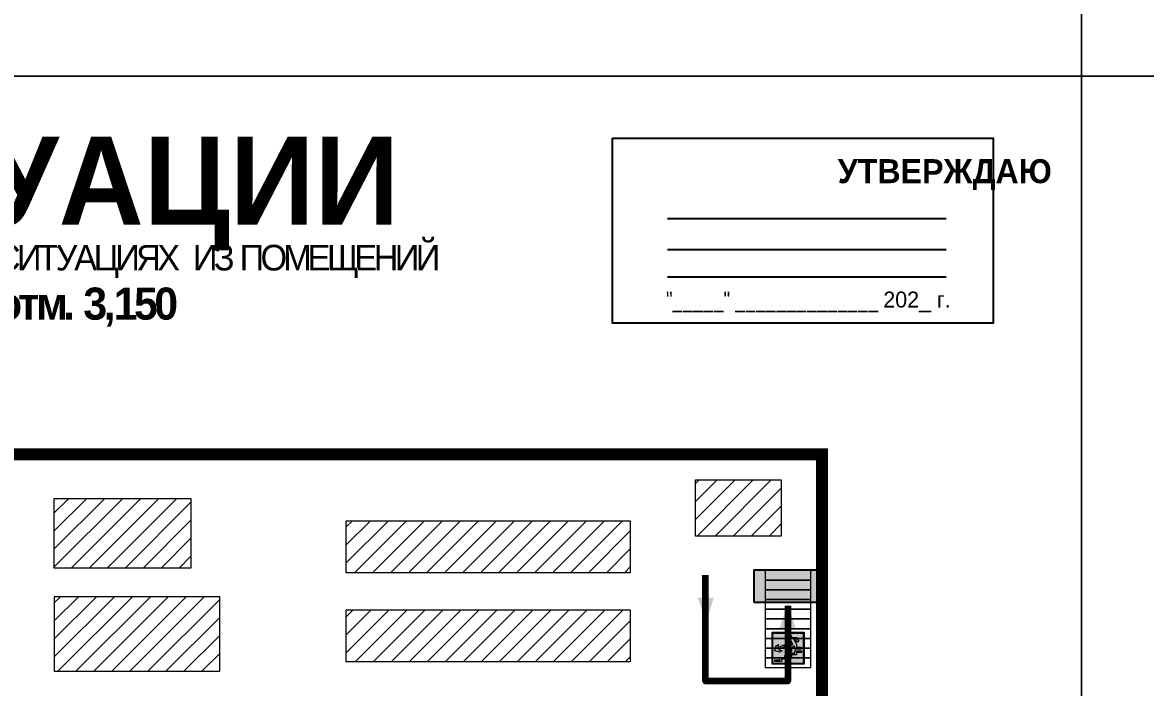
# Model space of a CAD drawing. Header units: millimetres. Extents: x 13810 to 67229, y 12374 to 21950.
# Drawn here: x 19395.4 to 19675.6, y 14394.3 to 14560.3 of the extents above; entities that cross this region are included whole.
import ezdxf

# ---------------------------------------------------------------- set-up
doc = ezdxf.new("R2010")
doc.units = ezdxf.units.MM
doc.layers.add('План_Штампы', color=7, linetype='Continuous')
doc.styles.add('обычный', font='arial.ttf')

# ---------------------------------------------------------------- blocks, each defined once
blk = doc.blocks.new('A$C7B4425F7')
at = {"true_color": 0xffffff}
blk.add_hatch(color=7, dxfattribs=at).paths.add_polyline_path([(0, 0), (-16, 0), (-16, -8), (0, -8)])
h = blk.add_hatch(color=126)
h.paths.add_polyline_path([(-0.2, -0.2), (-15.8, -0.2), (-15.8, -7.8), (-0.2, -7.8)])
h.paths.add_polyline_path([(-11.76, -2.03), (-11.76, -3.66), (-11.17, -3.66, -0.568275), (-11.17, -6.18), (-12.58, -6.18), (-12.58, -2.03)], flags=16)
h.paths.add_polyline_path([(-13.33, -4.12, -0.495768), (-13.59, -6.18), (-15.03, -6.18), (-15.03, -2.03), (-13.59, -2.03, -0.487973)], flags=16)
h.paths.add_polyline_path([(-10.25, -2.03), (-9.48, -2.03), (-9.48, -6.18), (-10.25, -6.18)], flags=16)
h.paths.add_polyline_path([(-13.84, -3.69), (-14.24, -3.69), (-14.24, -3.03), (-13.9, -3.03, -0.692621)], flags=0)
h.paths.add_polyline_path([(-9.15, -2.03), (-8.4, -2.03), (-8.04, -3.07), (-7.68, -2.03), (-6.93, -2.03), (-7.64, -4.1), (-6.93, -6.18), (-7.68, -6.18), (-8.04, -5.14), (-8.4, -6.18), (-9.15, -6.18), (-8.44, -4.1)], flags=16)
h.paths.add_polyline_path([(-11.76, -4.46), (-11.42, -4.46, -0.692621), (-11.36, -5.12), (-11.76, -5.12)], flags=0)
h.paths.add_polyline_path([(-13.9, -5.2), (-14.24, -5.2), (-14.24, -4.55), (-13.84, -4.55, -0.708038)], flags=0)
edge = h.paths.add_edge_path(flags=16)
edge.add_ellipse((-5.51, -4.08), major_axis=(0, 2.05), ratio=0.586184, start_angle=0, end_angle=360)
edge = h.paths.add_edge_path(flags=0)
edge.add_ellipse((-5.51, -4.08), major_axis=(0, 1.14), ratio=0.454828, start_angle=0, end_angle=360)
h.paths.add_polyline_path([(-4.13, -4.96, 0.377264), (-3.48, -4.52, 0.0555), (-3.16, -2.03), (-1.66, -2.03), (-1.66, -4.96), (-0.96, -4.96), (-0.96, -7.01), (-1.75, -7.01), (-1.75, -6.18), (-3.3, -6.18), (-3.3, -7.02), (-4.13, -7.02)], flags=16)
h.paths.add_polyline_path([(-2.73, -2.91), (-2.28, -2.91), (-2.28, -4.96), (-3.05, -4.96, 0.079136)], flags=0)
at = {"color": 126}
blk.add_lwpolyline([(-16, -8), (0, -8), (0, 0), (-16, 0)], close=True, dxfattribs=at)
blk = doc.blocks.new('вниз 3')
at = {"lineweight": 0, "true_color": 0xffffff}
h = blk.add_hatch(color=7, dxfattribs=at)
h.dxf.hatch_style = 1
h.paths.add_polyline_path([(40997.5, -4475.69), (40997.25, -4475.28), (40995.76, -4476.15), (40995.97, -4475.23), (40995.39, -4475.56), (40995.05, -4476.83), (40996.33, -4477.17), (40996.91, -4476.83), (40996, -4476.55)], flags=0)
h.paths.add_polyline_path([(40999.81, -4473.95), (41000.22, -4473.95), (41000.64, -4474.67), (41001.03, -4474.43), (41000.46, -4473.49), (41000.42, -4473.49), (40999.43, -4473.49), (40998.68, -4473.92), (40998.68, -4474.57), (40997.88, -4474.57), (40997.88, -4475), (40999.14, -4475), (40999.14, -4474.43), (40999.14, -4474.38), (40999.59, -4475.15), (40998.72, -4475.67), (40998.72, -4477.06), (40999.24, -4477.06), (40999.24, -4475.96), (40999.95, -4475.56), (40999.95, -4476.43), (41001.61, -4476.43), (41001.61, -4475.88), (41000.47, -4475.88), (41000.47, -4475.12)], flags=0)
h.paths.add_polyline_path([(40999.2, -4473.24, 1), (40998.35, -4473.24, 1)], flags=0)
h.paths.add_polyline_path([(41000.46, -4477.26), (41001.69, -4477.26), (41001.69, -4476.84), (41000.03, -4476.84), (41000.03, -4477.39), (40998.78, -4477.39), (40998.78, -4477.95), (40997.53, -4477.95), (40997.53, -4478.5), (40996.29, -4478.5), (40996.29, -4479.06), (40995.05, -4479.06), (40995.05, -4479.48), (40995.29, -4479.48), (40996.72, -4479.48), (40996.72, -4478.92), (40997.97, -4478.92), (40997.97, -4478.36), (40999.2, -4478.36), (40999.2, -4477.81), (41000.46, -4477.81)], flags=0)
h.paths.add_polyline_path([(41002.37, -4472.17), (40994.37, -4472.17), (40994.37, -4480.17), (41002.37, -4480.17)])
h.paths.add_polyline_path([(41002.16, -4479.96), (40994.57, -4479.96), (40994.57, -4472.37), (41002.16, -4472.37)], flags=16)
h.paths.add_polyline_path([(41001.61, -4475.88), (41001.61, -4476.43), (40999.95, -4476.43), (40999.95, -4475.56), (40999.24, -4475.96), (40999.24, -4477.06), (40998.72, -4477.06), (40998.72, -4475.67), (40999.59, -4475.15), (40999.14, -4474.38), (40999.14, -4474.43), (40999.14, -4475), (40997.88, -4475), (40997.88, -4474.57), (40998.68, -4474.57), (40998.68, -4473.92), (40999.43, -4473.49), (41000.42, -4473.49), (41000.46, -4473.49), (41001.03, -4474.43), (41000.64, -4474.67), (41000.22, -4473.95), (40999.81, -4473.95), (41000.47, -4475.12), (41000.47, -4475.88)], flags=0)
h.paths.add_polyline_path([(41001.69, -4476.84), (41001.69, -4477.26), (41000.46, -4477.26), (41000.46, -4477.81), (40999.2, -4477.81), (40999.2, -4478.36), (40997.97, -4478.36), (40997.97, -4478.92), (40996.72, -4478.92), (40996.72, -4479.48), (40995.05, -4479.48), (40995.05, -4479.06), (40996.29, -4479.06), (40996.29, -4478.5), (40997.53, -4478.5), (40997.53, -4477.95), (40998.78, -4477.95), (40998.78, -4477.39), (41000.03, -4477.39), (41000.03, -4476.84)], flags=0)
h.paths.add_polyline_path([(40998.35, -4473.24, -1), (40999.2, -4473.24, -1)], flags=0)
h.paths.add_polyline_path([(40997.5, -4475.69), (40996, -4476.55), (40996.91, -4476.83), (40996.33, -4477.17), (40995.05, -4476.83), (40995.39, -4475.56), (40995.97, -4475.23), (40995.76, -4476.15), (40997.25, -4475.28)], flags=0)
at = {"lineweight": 0}
h = blk.add_hatch(color=126, dxfattribs=at)
h.dxf.hatch_style = 1
h.paths.add_polyline_path([(41002.16, -4472.37), (40994.57, -4472.37), (40994.57, -4479.96), (41002.16, -4479.96)])
h.paths.add_polyline_path([(40995.97, -4475.23), (40995.76, -4476.15), (40997.25, -4475.28), (40997.5, -4475.69), (40996, -4476.55), (40996.91, -4476.83), (40996.33, -4477.17), (40995.05, -4476.83), (40995.39, -4475.56)], flags=16)
h.paths.add_polyline_path([(40997.88, -4474.57), (40998.68, -4474.57), (40998.68, -4473.92), (40999.43, -4473.49), (41000.42, -4473.49), (41000.46, -4473.49), (41001.03, -4474.43), (41000.64, -4474.67), (41000.22, -4473.95), (40999.81, -4473.95), (41000.47, -4475.12), (41000.47, -4475.88), (41001.61, -4475.88), (41001.61, -4476.43), (40999.95, -4476.43), (40999.95, -4475.56), (40999.24, -4475.96), (40999.24, -4477.06), (40998.72, -4477.06), (40998.72, -4475.67), (40999.59, -4475.15), (40999.14, -4474.38), (40999.14, -4474.43), (40999.14, -4475), (40997.88, -4475)], flags=16)
h.paths.add_polyline_path([(40998.35, -4473.24, -1), (40999.2, -4473.24, -1)], flags=16)
h.paths.add_polyline_path([(40997.53, -4477.95), (40998.78, -4477.95), (40998.78, -4477.39), (41000.03, -4477.39), (41000.03, -4476.84), (41001.69, -4476.84), (41001.69, -4477.26), (41000.46, -4477.26), (41000.46, -4477.81), (40999.2, -4477.81), (40999.2, -4478.36), (40997.97, -4478.36), (40997.97, -4478.92), (40996.72, -4478.92), (40996.72, -4479.48), (40995.05, -4479.48), (40995.05, -4479.06), (40996.29, -4479.06), (40996.29, -4478.5), (40997.53, -4478.5)], flags=16)
at = {"lineweight": 0, "true_color": 0xffffff}
h = blk.add_hatch(color=7, dxfattribs=at)
h.dxf.hatch_style = 1
h.paths.add_polyline_path([(40999.2, -4473.24, 1), (40998.35, -4473.24, 1)])
h.paths.add_polyline_path([(40999.81, -4473.95), (41000.22, -4473.95), (41000.64, -4474.67), (41001.03, -4474.43), (41000.46, -4473.49), (41000.42, -4473.49), (40999.43, -4473.49), (40998.68, -4473.92), (40998.68, -4474.57), (40997.88, -4474.57), (40997.88, -4475), (40999.14, -4475), (40999.14, -4474.43), (40999.14, -4474.38), (40999.59, -4475.15), (40998.72, -4475.67), (40998.72, -4477.06), (40999.24, -4477.06), (40999.24, -4475.96), (40999.95, -4475.56), (40999.95, -4476.43), (41001.61, -4476.43), (41001.61, -4475.88), (41000.47, -4475.88), (41000.47, -4475.12)])
h.paths.add_polyline_path([(40999.2, -4477.81), (41000.46, -4477.81), (41000.46, -4477.26), (41001.69, -4477.26), (41001.69, -4476.84), (41000.03, -4476.84), (41000.03, -4477.39), (40998.78, -4477.39), (40998.78, -4477.95), (40997.53, -4477.95), (40997.53, -4478.5), (40996.29, -4478.5), (40996.29, -4479.06), (40995.05, -4479.06), (40995.05, -4479.48), (40995.29, -4479.48), (40996.72, -4479.48), (40996.72, -4478.92), (40997.97, -4478.92), (40997.97, -4478.36), (40999.2, -4478.36)])
h.paths.add_polyline_path([(40997.5, -4475.69), (40997.25, -4475.28), (40995.76, -4476.15), (40995.97, -4475.23), (40995.39, -4475.56), (40995.05, -4476.83), (40996.33, -4477.17), (40996.91, -4476.83), (40996, -4476.55)])
at = {"color": 126, "lineweight": 0}
for points in [[(40994.37, -4472.17), (41002.37, -4472.17), (41002.37, -4480.17), (40994.37, -4480.17)], [(40994.57, -4472.37), (41002.16, -4472.37), (41002.16, -4479.96), (40994.57, -4479.96)]]:
    blk.add_lwpolyline(points, close=True, dxfattribs=at)
for points in [[(40999.14, -4474.43), (40999.14, -4475), (40997.88, -4475), (40997.88, -4474.57), (40998.68, -4474.57), (40998.68, -4473.92), (40999.43, -4473.49), (41000.42, -4473.49), (41000.46, -4473.49), (41001.03, -4474.43), (41000.64, -4474.67), (41000.22, -4473.95), (40999.81, -4473.95), (41000.47, -4475.12), (41000.47, -4475.88), (41001.61, -4475.88), (41001.61, -4476.43), (40999.95, -4476.43), (40999.95, -4475.56), (40999.24, -4475.96), (40999.24, -4477.06), (40998.72, -4477.06), (40998.72, -4475.67), (40999.59, -4475.15), (40999.14, -4474.38), (40999.14, -4474.43)], [(40995.05, -4476.83), (40995.39, -4475.56), (40995.97, -4475.23), (40995.76, -4476.15), (40997.25, -4475.28), (40997.5, -4475.69), (40996, -4476.55), (40996.91, -4476.83), (40996.33, -4477.17), (40995.05, -4476.83)], [(40995.29, -4479.48), (40995.05, -4479.48), (40995.05, -4479.06), (40996.29, -4479.06), (40996.29, -4478.5), (40997.53, -4478.5), (40997.53, -4477.95), (40998.78, -4477.95), (40998.78, -4477.39), (41000.03, -4477.39), (41000.03, -4476.84), (41001.69, -4476.84), (41001.69, -4477.26), (41000.46, -4477.26), (41000.46, -4477.81), (40999.2, -4477.81), (40999.2, -4478.36), (40997.97, -4478.36), (40997.97, -4478.92), (40996.72, -4478.92), (40996.72, -4479.48), (40995.05, -4479.48)]]:
    blk.add_lwpolyline(points, dxfattribs=at)
blk.add_circle((40998.77, -4473.24), 0.426, dxfattribs=at)

msp = doc.modelspace()

# ---------------------------------------------------------------- hatches: boundary and pattern name
at = {"lineweight": 0}
h = msp.add_hatch(dxfattribs=at)
h.set_pattern_fill('ANSI31', color=256, angle=180)
h.set_pattern_definition([(225, (40387.6663, 16375.0453), (2.24506403, -2.24506403), [])])
h.paths.add_polyline_path([(19563.34, 14446.09), (19563.34, 14432.08), (19584.69, 14432.08), (19584.69, 14446.09)])
h.paths.add_polyline_path([(19547.03, 14400.67), (19547.03, 14413.63), (19476.19, 14413.63), (19476.19, 14400.67)])
h.paths.add_polyline_path([(19547.03, 14422.94), (19547.03, 14435.89), (19476.19, 14435.89), (19476.19, 14422.94)])
h.paths.add_polyline_path([(19403.34, 14416.9), (19403.34, 14398.35), (19444.63, 14398.35), (19444.63, 14416.9)])
h.paths.add_polyline_path([(19437.44, 14424.09), (19437.44, 14441.48), (19403.34, 14441.48), (19403.34, 14424.09)])

# ---------------------------------------------------------------- linework, layer by layer
at = {"color": 126, "lineweight": 0, "true_color": 0x008754}
for points in [[(19059.64, 14941.92), (19659.64, 14941.92), (19659.64, 14546.92), (19059.64, 14546.92)], [(19659.64, 14941.92), (20259.64, 14941.92), (20259.64, 14546.92), (19659.64, 14546.92)], [(19059.64, 14546.92), (19659.64, 14546.92), (19659.64, 14151.92), (19059.64, 14151.92)], [(19659.64, 14546.92), (20259.64, 14546.92), (20259.64, 14151.92), (19659.64, 14151.92)]]:
    msp.add_lwpolyline(points, close=True, dxfattribs=at)
msp.add_lwpolyline([(19542.58, 14531.44), (19637.58, 14531.44), (19637.58, 14485.24), (19542.58, 14485.24)], close=True)
for points in [[(19556.33, 14511.39), (19625.86, 14511.39)], [(19556.33, 14503.63), (19625.86, 14503.63)], [(19556.33, 14496.85), (19625.86, 14496.85)]]:
    msp.add_lwpolyline(points)
at = {"lineweight": 0, "const_width": 3}
msp.add_lwpolyline([(19594.89, 14272.07), (19137.74, 14272.07), (19137.74, 14452.46), (19594.89, 14452.46)], close=True, dxfattribs=at)
at = {"lineweight": 0}
for points in [[(19584.69, 14432.08), (19563.34, 14432.08), (19563.34, 14446.09), (19584.69, 14446.09)], [(19437.44, 14424.09), (19403.34, 14424.09), (19403.34, 14441.48), (19437.44, 14441.48)], [(19547.03, 14422.94), (19476.19, 14422.94), (19476.19, 14435.89), (19547.03, 14435.89)], [(19592.13, 14423.53), (19580.69, 14423.53), (19580.69, 14421.1), (19592.13, 14421.1)], [(19592.13, 14421.1), (19580.69, 14421.1), (19580.69, 14418.67), (19592.13, 14418.67)], [(19592.13, 14418.67), (19580.69, 14418.67), (19580.69, 14416.24), (19592.13, 14416.24)], [(19403.34, 14398.35), (19444.63, 14398.35), (19444.63, 14416.9), (19403.34, 14416.9)], [(19592.13, 14416.24), (19580.69, 14416.24), (19580.69, 14413.81), (19592.13, 14413.81)], [(19547.03, 14400.67), (19476.19, 14400.67), (19476.19, 14413.63), (19547.03, 14413.63)], [(19592.13, 14413.81), (19580.69, 14413.81), (19580.69, 14411.38), (19592.13, 14411.38)], [(19592.13, 14411.38), (19580.69, 14411.38), (19580.69, 14408.95), (19592.13, 14408.95)], [(19592.13, 14408.95), (19580.69, 14408.95), (19580.69, 14406.52), (19592.13, 14406.52)], [(19592.13, 14406.52), (19580.69, 14406.52), (19580.69, 14404.09), (19592.13, 14404.09)], [(19592.13, 14404.09), (19580.69, 14404.09), (19580.69, 14401.66), (19592.13, 14401.66)], [(19592.13, 14401.66), (19580.69, 14401.66), (19580.69, 14399.23), (19592.13, 14399.23)]]:
    msp.add_lwpolyline(points, close=True, dxfattribs=at)
at = {"color": 126, "lineweight": 100, "true_color": 0x008754}
msp.add_lwpolyline([(19586.34, 14414.68), (19586.34, 14395.84), (19565.83, 14395.84), (19565.83, 14422.34)], dxfattribs=at)
at = {"layer": 'План_Штампы', "color": 126, "true_color": 0x008754}
for points in [[(19563.88, 14416.72), (19567.91, 14416.72), (19565.92, 14410.53)], [(19588.34, 14409.04), (19584.31, 14409.04), (19586.3, 14415.23)]]:
    msp.add_solid(points, dxfattribs=at)

# ---------------------------------------------------------------- block references
at = {"color": 126, "true_color": 0x008754}
msp.add_blockref('вниз 3', (-21411.95, 18880.24), dxfattribs=at)
at = {"layer": 'План_Штампы'}
msp.add_blockref('A$C7B4425F7', (19593.88, 14423.55), dxfattribs=at)

# ---------------------------------------------------------------- texts
at = {"lineweight": 0, "style": 'обычный'}
for s, insert, char_height, width, attachment_point in [('{\\fProxima Nova Rg|b1|i0|c204|p2;ПЛАН ЭВАКУАЦИИ}', (19212.28, 14531.8), 22, 493.8901, 1), ('\\pi-18,l18,t18;{\\fProxima Nova Rg|b1|i0|c204|p2;УТВЕРЖДАЮ\\H1.1997x; }', (19625.52, 14522.32), 6, 126.6484, 5), ('{\\fArial Narrow|b0|i0|c204|p34;"_____" ______________ \\fProxima Nova Rg|b0|i0|c204|p2;202_ г. }', (19591.48, 14490.56), 4, 78.6503, 5)]:
    msp.add_mtext(s, dxfattribs=dict(at, insert=insert, char_height=char_height, width=width, attachment_point=attachment_point))
at = {"color": 0, "lineweight": 0, "insert": (19361.27, 14504.97), "char_height": 8, "width": 449.2158, "attachment_point": 5, "style": 'обычный'}
msp.add_mtext('{\\fArial Black|b1|i0|c204|p34;\\H2x;\\T0.85;  \\fArial Narrow|b0|i0|c204|p34;\\H0.8x;\\W0.9;\\P\\fProxima Nova Rg|b0|i0|c204|p2;\\H0.5x;\\W1;\\C256;ПРИ ПОЖАРЕ  ИЛИ ДРУГИХ ЧРЕЗВЫЧАЙНЫХ СИТУАЦИЯХ  ИЗ ПОМЕЩЕНИЙ \\fProxima Nova Rg|b1|i0|c204|p2;\\H1.25x;\\PЗДАНИЯ  УССНР ЦЭН отм. 3,150}', dxfattribs=at)

doc.saveas('drawing.dxf')
